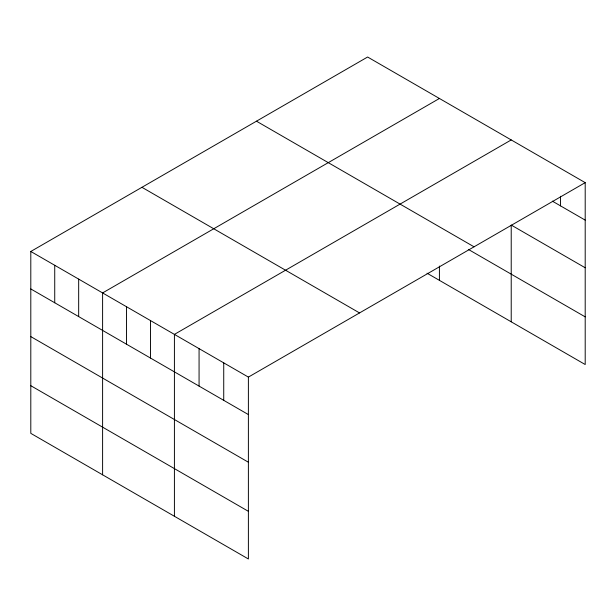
<?xml version="1.0" encoding="UTF-8"?>
<svg xmlns="http://www.w3.org/2000/svg" width="616" height="616" viewBox="0 0 616 616"><rect width="100%" height="100%" fill="white"/><g stroke="black" fill="none" stroke-linecap="round" stroke-linejoin="round"><path stroke-width="0.92" d="M585.2 182.644L248.387 377.1L248.387 558.982L30.8 433.356L30.8 251.474L367.613 57.018L585.2 182.644L585.2 364.526L427.034 273.204M439.416 98.475L102.603 292.931L102.603 474.813M511.218 139.932L174.413 334.388L174.413 516.262M552.321 201.132L585.2 220.12M585.2 267.767L511.218 225.056L511.218 321.806M256.464 121.19L474.05 246.816M468.299 249.38L585.2 316.87M141.95 187.31L359.536 312.928M30.8 251.474L248.387 377.1M30.8 288.95L248.387 414.576M30.8 336.606L248.387 462.223M30.8 385.701L248.387 511.326M560.537 196.273L560.537 205.883M439.416 266.058L439.416 280.357M223.731 362.863L223.731 400.338M199.068 348.625L199.068 386.101M150.473 320.574L150.473 358.042M126.542 306.753L126.542 344.221M78.671 279.117L78.671 316.585M54.732 265.296L54.732 302.772"/></g></svg>
